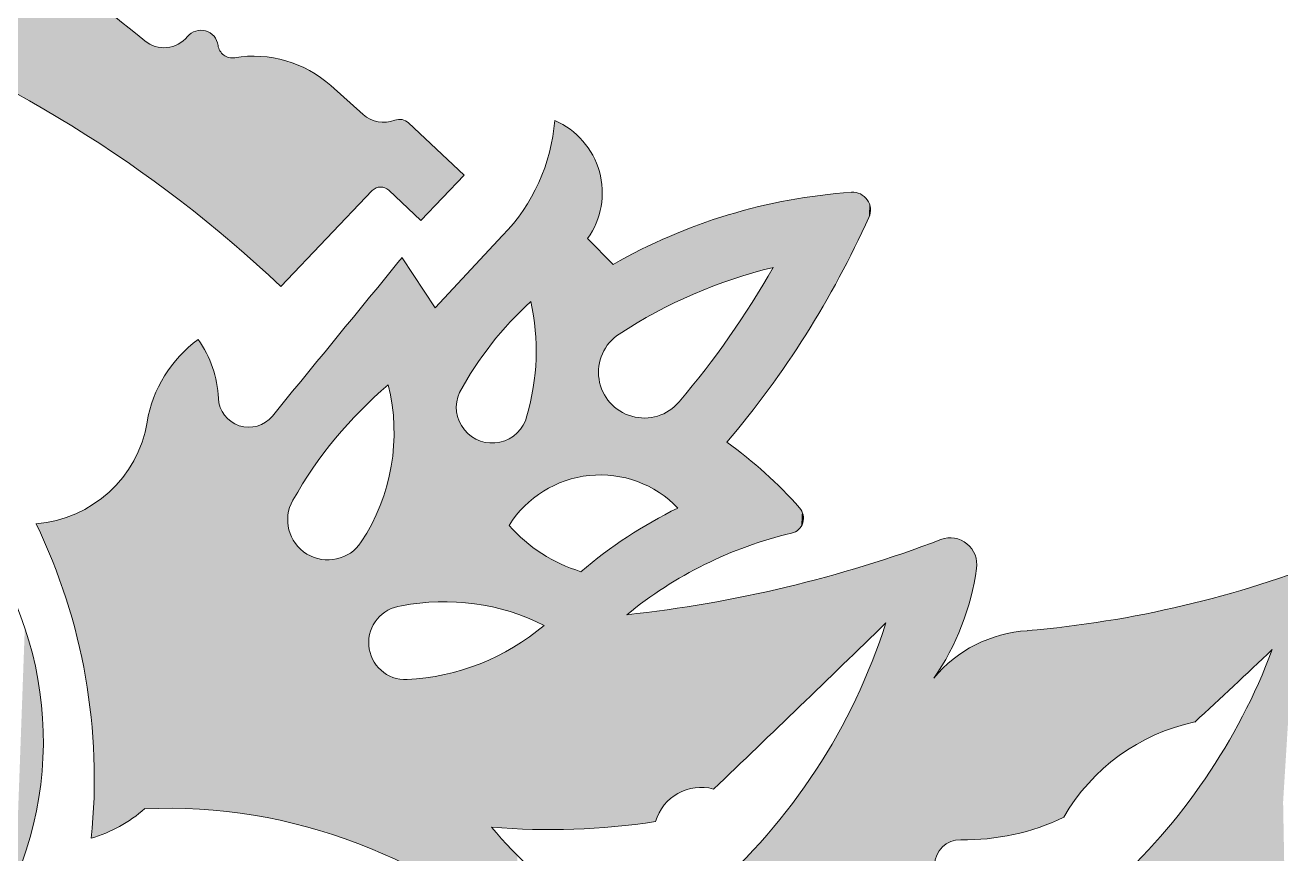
# Model space of a CAD drawing. Extents: x -99 to 297, y 0 to 529.
# Drawn here: x 231.91 to 243.96, y 351.11 to 359.07 of the extents above; entities that cross this region are included whole.
import ezdxf

# ---------------------------------------------------------------- set-up
doc = ezdxf.new("R2010")
doc.units = 0

msp = doc.modelspace()

# ---------------------------------------------------------------- linework, layer by layer
at = {"color": 7, "lineweight": 13, "ltscale": 0.010402}
msp.add_line((235.157, 358.209), (234.846, 358.486), dxfattribs=at)
at = {"color": 7, "lineweight": 13, "ltscale": 0.018341}
msp.add_line((236.125, 357.625), (235.591, 358.128), dxfattribs=at)
at = {"color": 7, "lineweight": 13, "ltscale": 0.015}
msp.add_line((235.711, 357.191), (236.125, 357.625), dxfattribs=at)
at = {"color": 7, "lineweight": 13, "ltscale": 0.031761}
msp.add_line((234.367, 356.558), (235.243, 357.478), dxfattribs=at)
at = {"color": 7, "lineweight": 13, "ltscale": 0.010615}
msp.add_line((235.711, 357.191), (235.402, 357.482), dxfattribs=at)
at = {"color": 7, "lineweight": 13, "ltscale": 0.023773}
msp.add_line((235.846, 356.352), (236.494, 357.048), dxfattribs=at)
at = {"color": 7, "lineweight": 13, "ltscale": 0.008753}
msp.add_line((237.555, 356.769), (237.31, 357.02), dxfattribs=at)
at = {"color": 7, "lineweight": 13, "ltscale": 0.014429}
msp.add_line((235.846, 356.352), (235.529, 356.834), dxfattribs=at)
at = {"color": 7, "lineweight": 13}
for centre, radius, start, end in [((221.866, 345.29), 17.635, 50.5927, 55.5709), ((225.864, 347.577), 12.367, 46.5648, 70.0365), ((233.245, 359.14), 0.29, 230.5927, 320.8625), ((233.599, 358.852), 0.166, 7.1315, 140.8625), ((233.901, 358.89), 0.138, 187.1315, 279.3468), ((234.104, 357.654), 1.115, 48.2757, 99.3468), ((235.352, 358.428), 0.294, 228.2757, 291.2776), ((235.505, 358.036), 0.126, 46.6837, 111.2777), ((235.227, 358.289), 1.773, 315.5762, 355.5623), ((236.694, 357.458), 0.756, 324.5076, 66.5384), ((235.325, 357.4), 0.113, 46.6837, 136.3787), ((240.203, 352.148), 5.326, 93.8938, 119.8147), ((239.852, 357.292), 0.171, 335.7442, 93.8938), ((231.64, 360.992), 9.178, 319.753, 335.7442), ((-901.785, 1286.205), 1468.745, 320.668967, 320.745602), ((240.203, 352.148), 4.726, 103.6016, 123.2325), ((231.64, 360.992), 8.578, 319.7595, 330.2975), ((239.007, 353.949), 3.331, 132.2809, 151.4459), ((234.587, 355.94), 2.229, 343.7392, 12.2676), ((234.31, 355.048), 1.244, 126.4077, 170.3956), ((232.699, 355.43), 1.071, 2.9048, 35.3063), ((237.853, 355.734), 0.439, 123.2325, 319.7595), ((238.051, 352.492), 4.098, 130.3559, 150.5517), ((233.549, 355.156), 1.904, 326.5429, 13.9584), ((236.394, 355.399), 0.344, 155.5817, 345.9368), ((234.059, 355.499), 0.292, 182.9048, 320.669), ((231.926, 355.452), 1.175, 274.4477, 350.3956), ((236.195, 351.64), 4.209, 41.5709, 54.3978), ((228.665, 352.192), 3.423, 340.0263, 48.4955), ((237.431, 353.717), 1.032, 43.7981, 147.9612), ((234.817, 354.318), 0.385, 150.5517, 326.5429), ((240.173, 350.372), 4.524, 116.2104, 130.3477), ((239.233, 354.334), 0.148, 283.349, 41.5709), ((226.961, 351.837), 5.616, 354.122, 25.7889), ((237.69, 355.265), 1.512, 221.4444, 252.8662), ((240.173, 350.372), 3.924, 103.349, 129.3359), ((236.371, 365.56), 12.224, 276.1745, 290.734), ((240.789, 353.891), 0.254, 351.0959, 110.734), ((238.658, 354.17), 2.403, 325.1578, 352.39), ((240.662, 363.475), 10.257, 274.8412, 291.8197), ((235.564, 353.139), 0.355, 96.351, 272.245), ((235.937, 351.405), 2.127, 63.2679, 101.1805), ((235.467, 354.989), 2.207, 272.8737, 310.2698), ((234.675, 355.072), 5.766, 311.2169, 342.4042), ((82.725, 514.763), 225.5, 313.69985, 314.28329), ((241.606, 351.989), 1.267, 93.5605, 140.3791), ((238.376, 355.143), 5.879, 312.0651, 339.3749), ((210.608, 387.861), 48.136, 312.5093, 313.7212), ((243.53, 350.513), 1.906, 101.9715, 150.1048), ((238.398, 351.296), 0.454, 74.6178, 163.9563), ((232.196, 352.507), 1.293, 285.7396, 311.9397), ((233.28, 346.441), 5.108, 45.6448, 92.4623), ((240.926, 353.446), 2.2, 269.0334, 295.6174), ((236.949, 358.021), 6.677, 265.1819, 278.7242), ((239.449, 353.914), 3.982, 219.7571, 236.5304), ((240.885, 351), 0.247, 89.0334, 268.9489)]:
    msp.add_arc(centre, radius, start, end, dxfattribs=at)
at = {"color": 7, "lineweight": 5}
for points in [[(232.091, 358.263), (231.815, 358.419), (231.916, 359.782), (231.837, 359.836)], [(232.091, 358.263), (231.916, 359.782), (232.072, 359.672), (231.994, 359.727)], [(232.091, 358.263), (232.072, 359.672), (232.15, 359.616)], [(232.362, 358.1), (232.091, 358.263), (232.228, 359.56), (232.15, 359.616)], [(232.362, 358.1), (232.228, 359.56), (232.382, 359.447), (232.305, 359.503)], [(232.63, 357.93), (232.362, 358.1), (232.459, 359.389), (232.382, 359.447)], [(232.63, 357.93), (232.459, 359.389), (232.612, 359.273), (232.536, 359.332)], [(232.63, 357.93), (232.612, 359.273), (232.687, 359.215)], [(232.893, 357.753), (232.63, 357.93), (232.763, 359.156), (232.687, 359.215)], [(232.893, 357.753), (232.763, 359.156), (232.913, 359.037), (232.838, 359.096)], [(233.151, 357.57), (232.893, 357.753), (232.987, 358.977), (232.913, 359.037)], [(233.151, 357.57), (232.987, 358.977), (233.084, 358.899), (233.061, 358.916)], [(233.653, 357.184), (233.404, 357.38), (233.43, 358.916), (233.407, 358.899)], [(233.653, 357.184), (233.43, 358.916), (233.47, 358.957), (233.451, 358.936)], [(233.653, 357.184), (233.47, 358.957), (233.505, 358.99), (233.486, 358.975)], [(233.653, 357.184), (233.505, 358.99), (233.549, 359.011), (233.526, 359.002)], [(233.653, 357.184), (233.549, 359.011), (233.597, 359.018), (233.573, 359.016)], [(233.653, 357.184), (233.597, 359.018), (233.645, 359.012), (233.621, 359.017)], [(233.653, 357.184), (233.645, 359.012), (233.667, 359.003)], [(233.896, 356.981), (233.653, 357.184), (233.689, 358.992), (233.667, 359.003)], [(233.896, 356.981), (233.689, 358.992), (233.725, 358.96), (233.708, 358.977)], [(233.896, 356.981), (233.725, 358.96), (233.751, 358.919), (233.739, 358.941)], [(233.896, 356.981), (233.751, 358.919), (233.764, 358.873), (233.759, 358.896)], [(233.151, 357.57), (233.084, 358.899), (233.135, 358.872), (233.109, 358.884)], [(233.151, 357.57), (233.135, 358.872), (233.161, 358.862)], [(233.404, 357.38), (233.151, 357.57), (233.189, 358.856), (233.161, 358.862)], [(233.404, 357.38), (233.189, 358.856), (233.246, 358.85), (233.217, 358.851)], [(233.404, 357.38), (233.246, 358.85), (233.302, 358.856), (233.274, 358.852)], [(233.404, 357.38), (233.302, 358.856), (233.357, 358.872), (233.33, 358.863)], [(233.404, 357.38), (233.357, 358.872), (233.407, 358.899), (233.383, 358.885)], [(233.896, 356.981), (233.764, 358.873), (233.77, 358.846), (233.766, 358.859)], [(233.896, 356.981), (233.77, 358.846), (233.781, 358.82), (233.775, 358.833)], [(233.896, 356.981), (233.781, 358.82), (233.798, 358.798), (233.789, 358.809)], [(233.896, 356.981), (233.798, 358.798), (233.818, 358.779), (233.807, 358.788)], [(233.896, 356.981), (233.818, 358.779), (233.842, 358.765), (233.83, 358.771)], [(233.896, 356.981), (233.842, 358.765), (233.868, 358.756), (233.855, 358.759)], [(233.896, 356.981), (233.868, 358.756), (233.896, 358.752), (233.882, 358.753)], [(234.134, 356.773), (233.896, 356.981), (233.923, 358.753), (233.909, 358.752)], [(233.896, 356.981), (233.896, 358.752), (233.909, 358.752)], [(234.134, 356.773), (233.923, 358.753), (234.047, 358.767), (233.985, 358.762)], [(234.134, 356.773), (234.047, 358.767), (234.171, 358.766), (234.109, 358.768)], [(234.367, 356.558), (234.134, 356.773), (234.233, 358.761), (234.171, 358.766)], [(234.367, 356.558), (234.233, 358.761), (234.355, 358.74), (234.294, 358.752)], [(234.367, 356.558), (234.355, 358.74), (234.415, 358.724)], [(235.243, 357.478), (234.367, 356.558), (234.474, 358.705), (234.415, 358.724)], [(235.243, 357.478), (234.474, 358.705), (234.589, 358.657), (234.532, 358.683)], [(235.243, 357.478), (234.589, 358.657), (234.697, 358.597), (234.644, 358.629)], [(235.243, 357.478), (234.697, 358.597), (234.799, 358.526), (234.749, 358.563)], [(235.243, 357.478), (234.799, 358.526), (235.157, 358.209), (234.846, 358.486)], [(235.243, 357.478), (235.157, 358.209), (235.188, 358.184), (235.172, 358.196)], [(235.243, 357.478), (235.188, 358.184), (235.223, 358.164), (235.206, 358.173)], [(235.243, 357.478), (235.223, 358.164), (235.242, 358.156)], [(235.261, 358.149), (235.243, 357.478), (235.242, 358.156)], [(235.261, 358.149), (235.26, 357.492), (235.243, 357.478), (235.251, 357.485)], [(235.261, 358.149), (235.28, 358.143), (235.26, 357.492), (235.269, 357.498)], [(235.28, 358.143), (235.279, 357.503), (235.269, 357.498)], [(235.3, 358.139), (235.289, 357.507), (235.28, 358.143), (235.279, 357.503)], [(235.32, 358.136), (235.3, 357.51), (235.3, 358.139), (235.289, 357.507)], [(235.322, 357.513), (235.311, 357.512), (235.32, 358.136), (235.3, 357.51)], [(235.34, 358.134), (235.333, 357.512), (235.32, 358.136), (235.322, 357.513)], [(235.34, 358.134), (235.36, 358.134), (235.333, 357.512), (235.344, 357.511)], [(235.36, 358.134), (235.355, 357.509), (235.344, 357.511)], [(235.381, 358.135), (235.365, 357.505), (235.36, 358.134), (235.355, 357.509)], [(235.385, 357.495), (235.375, 357.501), (235.381, 358.135), (235.365, 357.505)], [(235.401, 358.138), (235.394, 357.489), (235.381, 358.135), (235.385, 357.495)], [(235.401, 358.138), (235.42, 358.142), (235.394, 357.489), (235.402, 357.482)], [(235.711, 357.191), (235.402, 357.482), (235.44, 358.147), (235.42, 358.142)], [(235.711, 357.191), (235.44, 358.147), (235.467, 358.157), (235.459, 358.154)], [(235.711, 357.191), (235.467, 358.157), (235.485, 358.161), (235.476, 358.159)], [(235.711, 357.191), (235.485, 358.161), (235.502, 358.163), (235.493, 358.162)], [(235.711, 357.191), (235.502, 358.163), (235.52, 358.162), (235.511, 358.163)], [(235.711, 357.191), (235.52, 358.162), (235.538, 358.158), (235.529, 358.16)], [(235.711, 357.191), (235.538, 358.158), (235.554, 358.153), (235.546, 358.156)], [(235.711, 357.191), (235.554, 358.153), (235.57, 358.144), (235.562, 358.149)], [(235.711, 357.191), (235.57, 358.144), (235.585, 358.134), (235.578, 358.14)], [(235.711, 357.191), (235.585, 358.134), (236.125, 357.625), (235.591, 358.128)], [(236.988, 354.649), (236.962, 357.922), (236.988, 358.075), (236.977, 357.998)], [(236.988, 354.649), (236.988, 358.075), (237.097, 354.693), (236.995, 358.152)], [(236.995, 358.152), (237.07, 358.114), (237.097, 354.693), (237.141, 358.068)], [(237.097, 354.693), (237.141, 358.068), (237.209, 354.724), (237.206, 358.015)], [(237.209, 354.724), (237.206, 358.015), (237.265, 357.955)], [(237.325, 354.743), (237.209, 354.724), (237.31, 357.02), (237.265, 357.955)], [(237.316, 357.888), (237.31, 357.02), (237.265, 357.955)], [(236.988, 354.649), (236.924, 357.773), (236.962, 357.922), (236.945, 357.847)], [(237.36, 357.817), (237.355, 357.091), (237.316, 357.888), (237.31, 357.02)], [(236.885, 354.592), (236.842, 357.556), (236.9, 357.699), (236.872, 357.627)], [(236.988, 354.649), (236.885, 354.592), (236.924, 357.773), (236.9, 357.699)], [(237.396, 357.74), (237.392, 357.166), (237.36, 357.817), (237.355, 357.091)], [(237.423, 357.661), (237.42, 357.246), (237.396, 357.74), (237.392, 357.166)], [(237.441, 357.579), (237.439, 357.327), (237.423, 357.661), (237.42, 357.246)], [(237.449, 357.495), (237.449, 357.411), (237.441, 357.579), (237.439, 357.327)], [(236.808, 357.486), (236.779, 356.346), (236.772, 357.418), (236.766, 356.414)], [(236.8, 356.209), (236.791, 356.277), (236.808, 357.486), (236.779, 356.346)], [(236.808, 357.486), (236.808, 356.14), (236.8, 356.209)], [(236.842, 357.556), (236.813, 356.07), (236.808, 357.486), (236.808, 356.14)], [(236.817, 355.932), (236.816, 356.001), (236.842, 357.556), (236.813, 356.07)], [(236.885, 354.592), (236.815, 355.862), (236.842, 357.556), (236.817, 355.932)], [(239.725, 356.647), (239.648, 356.507), (239.841, 357.462), (239.691, 357.45)], [(239.725, 356.647), (239.841, 357.462), (239.799, 356.789)], [(239.871, 356.932), (239.799, 356.789), (239.863, 357.462), (239.841, 357.462)], [(239.871, 356.932), (239.863, 357.462), (239.885, 357.459)], [(239.941, 357.076), (239.871, 356.932), (239.906, 357.454), (239.885, 357.459)], [(236.732, 357.351), (236.715, 356.366), (236.69, 357.286), (236.665, 356.318)], [(236.772, 357.418), (236.766, 356.414), (236.732, 357.351), (236.715, 356.366)], [(238.896, 356.69), (238.949, 357.325), (238.993, 356.717), (239.096, 357.358)], [(238.993, 356.717), (239.096, 357.358), (239.091, 356.742)], [(239.135, 355.695), (239.042, 355.565), (239.096, 357.358), (239.091, 356.742)], [(239.135, 355.695), (239.096, 357.358), (239.227, 355.827), (239.243, 357.387)], [(239.227, 355.827), (239.243, 357.387), (239.316, 355.96), (239.392, 357.412)], [(239.316, 355.96), (239.392, 357.412), (239.402, 356.094), (239.541, 357.433)], [(239.402, 356.094), (239.541, 357.433), (239.486, 356.23)], [(239.568, 356.368), (239.486, 356.23), (239.691, 357.45), (239.541, 357.433)], [(239.568, 356.368), (239.691, 357.45), (239.648, 356.507)], [(239.941, 357.076), (239.906, 357.454), (239.945, 357.435), (239.926, 357.445)], [(240.008, 357.222), (239.941, 357.076), (239.963, 357.422), (239.945, 357.435)], [(240.008, 357.222), (239.963, 357.422), (239.993, 357.389), (239.979, 357.406)], [(239.993, 357.389), (240.004, 357.37), (240.008, 357.222), (240.013, 357.35)], [(240.008, 357.222), (240.013, 357.35), (240.016, 357.242), (240.019, 357.329)], [(236.645, 357.224), (236.616, 356.268), (236.597, 357.163), (236.568, 356.218)], [(236.69, 357.286), (236.665, 356.318), (236.645, 357.224), (236.616, 356.268)], [(238.512, 356.561), (238.515, 357.2), (238.607, 356.597), (238.658, 357.245)], [(238.607, 356.597), (238.658, 357.245), (238.702, 356.63), (238.803, 357.287)], [(238.702, 356.63), (238.803, 357.287), (238.799, 356.661)], [(238.799, 356.661), (238.803, 357.287), (238.896, 356.69), (238.949, 357.325)], [(240.016, 357.242), (240.019, 357.329), (240.021, 357.264), (240.022, 357.307)], [(240.021, 357.264), (240.022, 357.307), (240.023, 357.285)], [(236.547, 357.104), (236.521, 356.166), (236.494, 357.048), (236.475, 356.114)], [(236.597, 357.163), (236.568, 356.218), (236.547, 357.104), (236.521, 356.166)], [(238.14, 356.401), (238.05, 356.355), (238.232, 357.096), (238.093, 357.039)], [(238.14, 356.401), (238.232, 357.096), (238.232, 356.444)], [(238.232, 356.444), (238.232, 357.096), (238.324, 356.485), (238.373, 357.15)], [(238.324, 356.485), (238.373, 357.15), (238.418, 356.524), (238.515, 357.2)], [(238.418, 356.524), (238.515, 357.2), (238.512, 356.561)], [(236.494, 357.048), (236.058, 355.474), (235.846, 356.352)], [(236.494, 357.048), (236.115, 355.602), (236.058, 355.474), (236.081, 355.541)], [(236.494, 357.048), (236.187, 355.722), (236.115, 355.602), (236.15, 355.662)], [(236.494, 357.048), (236.263, 355.838), (236.187, 355.722), (236.224, 355.78)], [(236.494, 357.048), (236.344, 355.951), (236.263, 355.838), (236.303, 355.895)], [(236.494, 357.048), (236.43, 356.061), (236.344, 355.951), (236.387, 356.006)], [(236.494, 357.048), (236.475, 356.114), (236.43, 356.061)], [(237.555, 356.769), (237.44, 355.884), (237.31, 357.02), (237.418, 355.792)], [(237.325, 354.743), (237.31, 357.02), (237.416, 355.699), (237.418, 355.792)], [(237.784, 356.209), (237.82, 356.911), (237.872, 356.259), (237.956, 356.977)], [(237.872, 356.259), (237.956, 356.977), (237.96, 356.308), (238.093, 357.039)], [(237.96, 356.308), (238.093, 357.039), (238.05, 356.355)], [(237.613, 356.101), (237.686, 356.842), (237.698, 356.156), (237.82, 356.911)], [(237.698, 356.156), (237.82, 356.911), (237.784, 356.209)], [(235.451, 356.739), (235.418, 355.519), (235.374, 356.644), (235.397, 355.615)], [(235.451, 356.739), (235.446, 355.324), (235.418, 355.519), (235.435, 355.422)], [(235.452, 355.226), (235.446, 355.324), (235.529, 356.834), (235.451, 356.739)], [(235.458, 353.478), (235.449, 355.029), (235.529, 356.834), (235.453, 355.127)], [(235.452, 355.226), (235.529, 356.834), (235.453, 355.127)], [(235.458, 353.478), (235.529, 356.834), (235.525, 353.492)], [(235.611, 353.507), (235.525, 353.492), (235.846, 356.352), (235.529, 356.834)], [(237.555, 356.769), (237.54, 356.042), (237.44, 355.884), (237.482, 355.968)], [(237.54, 356.042), (237.555, 356.769), (237.613, 356.101), (237.686, 356.842)], [(239.042, 355.565), (239.042, 356.656), (239.091, 356.742)], [(235.262, 355.495), (235.296, 356.549), (235.329, 355.556), (235.374, 356.644)], [(235.329, 355.556), (235.374, 356.644), (235.397, 355.615)], [(238.946, 355.437), (238.991, 356.571), (239.042, 355.565), (239.042, 356.656)], [(235.197, 355.433), (235.218, 356.454), (235.262, 355.495), (235.296, 356.549)], [(238.888, 356.404), (238.94, 356.487), (238.946, 355.437), (238.991, 356.571)], [(235.132, 355.369), (235.141, 356.359), (235.197, 355.433), (235.218, 356.454)], [(238.848, 355.31), (238.835, 356.321), (238.946, 355.437), (238.888, 356.404)], [(234.949, 355.17), (234.985, 356.169), (235.009, 355.238), (235.063, 356.264)], [(235.009, 355.238), (235.063, 356.264), (235.07, 355.304), (235.141, 356.359)], [(235.07, 355.304), (235.141, 356.359), (235.132, 355.369)], [(235.611, 353.507), (235.846, 356.352), (235.699, 353.519)], [(235.846, 356.352), (235.786, 353.527), (235.699, 353.519)], [(236.05, 355.403), (235.874, 353.531), (235.846, 356.352), (235.786, 353.527)], [(236.05, 355.403), (235.846, 356.352), (236.058, 355.474)], [(238.848, 355.31), (238.748, 355.185), (238.835, 356.321), (238.781, 356.238)], [(234.891, 355.101), (234.907, 356.074), (234.949, 355.17), (234.985, 356.169)], [(238.748, 355.185), (238.645, 355.062), (238.725, 356.156), (238.669, 356.075)], [(238.748, 355.185), (238.725, 356.156), (238.781, 356.238)], [(233.582, 351.541), (233.48, 355.974), (233.572, 356.049), (233.525, 356.012)], [(233.582, 351.541), (233.572, 356.049), (233.594, 356.018)], [(233.842, 351.519), (233.582, 351.541), (233.614, 355.986), (233.594, 356.018)], [(234.779, 354.96), (234.83, 355.979), (234.834, 355.031), (234.907, 356.074)], [(234.834, 355.031), (234.907, 356.074), (234.891, 355.101)], [(238.645, 355.062), (238.612, 355.995), (238.669, 356.075)], [(233.582, 351.541), (233.395, 355.89), (233.48, 355.974), (233.436, 355.933)], [(233.842, 351.519), (233.614, 355.986), (233.651, 355.92), (233.633, 355.953)], [(233.842, 351.519), (233.651, 355.92), (233.683, 355.851), (233.668, 355.886)], [(234.725, 354.887), (234.752, 355.884), (234.779, 354.96), (234.83, 355.979)], [(238.533, 353.936), (238.496, 355.836), (238.634, 353.982), (238.554, 355.915)], [(238.554, 355.915), (238.612, 355.995), (238.634, 353.982), (238.645, 355.062)], [(233.321, 351.549), (233.251, 355.7), (233.319, 355.798), (233.284, 355.75)], [(233.321, 351.549), (233.319, 355.798), (233.356, 355.845)], [(233.582, 351.541), (233.321, 351.549), (233.395, 355.89), (233.356, 355.845)], [(233.842, 351.519), (233.683, 355.851), (233.71, 355.781), (233.697, 355.816)], [(233.842, 351.519), (233.71, 355.781), (233.733, 355.708), (233.722, 355.745)], [(234.623, 354.738), (234.574, 354.662), (234.674, 355.789), (234.596, 355.694)], [(234.623, 354.738), (234.674, 355.789), (234.673, 354.813)], [(234.673, 354.813), (234.674, 355.789), (234.725, 354.887), (234.752, 355.884)], [(236.885, 354.592), (236.806, 355.724), (236.815, 355.862), (236.812, 355.793)], [(238.533, 353.936), (238.432, 353.889), (238.496, 355.836), (238.436, 355.757)], [(233.321, 351.549), (233.194, 355.595), (233.251, 355.7), (233.221, 355.648)], [(233.842, 351.519), (233.733, 355.708), (233.75, 355.635), (233.742, 355.672)], [(234.527, 354.585), (234.482, 354.507), (234.596, 355.694), (234.519, 355.599)], [(234.527, 354.585), (234.596, 355.694), (234.574, 354.662)], [(236.79, 354.525), (236.788, 355.586), (236.798, 355.655)], [(236.885, 354.592), (236.79, 354.525), (236.806, 355.724), (236.798, 355.655)], [(237.325, 354.743), (237.416, 355.699), (237.442, 354.748)], [(237.442, 354.748), (237.416, 355.699), (237.47, 355.52), (237.433, 355.606)], [(238.251, 355.526), (238.314, 355.603), (238.333, 353.838), (238.375, 355.68)], [(238.333, 353.838), (238.375, 355.68), (238.432, 353.889), (238.436, 355.757)], [(233.321, 351.549), (233.146, 355.486), (233.194, 355.595), (233.169, 355.541)], [(233.842, 351.519), (233.75, 355.635), (233.761, 355.56), (233.756, 355.597)], [(233.842, 351.519), (233.761, 355.56), (233.768, 355.484), (233.765, 355.522)], [(234.452, 354.44), (234.436, 354.368), (234.519, 355.599), (234.441, 355.504)], [(234.452, 354.44), (234.519, 355.599), (234.482, 354.507)], [(236.79, 354.525), (236.762, 355.45), (236.788, 355.586), (236.776, 355.518)], [(233.321, 351.549), (233.11, 355.372), (233.146, 355.486), (233.127, 355.429)], [(233.842, 351.519), (233.768, 355.484), (233.785, 355.399), (233.773, 355.441)], [(234.357, 351.435), (234.255, 355.282), (234.363, 355.409), (234.285, 355.314)], [(234.61, 351.373), (234.357, 351.435), (234.433, 354.294), (234.363, 355.409)], [(234.433, 354.294), (234.363, 355.409), (234.436, 354.368), (234.441, 355.504)], [(236.79, 354.525), (236.728, 355.316), (236.762, 355.45), (236.746, 355.383)], [(237.442, 354.748), (237.47, 355.52), (237.559, 354.74)], [(237.47, 355.52), (237.524, 355.443), (237.559, 354.74), (237.594, 355.38)], [(238.09, 354.511), (238.12, 355.386), (238.175, 354.431), (238.188, 355.451)], [(238.175, 354.431), (238.188, 355.451), (238.236, 353.784), (238.251, 355.526)], [(238.236, 353.784), (238.251, 355.526), (238.333, 353.838)], [(233.321, 351.549), (233.084, 355.256), (233.11, 355.372), (233.096, 355.314)], [(233.842, 351.519), (233.785, 355.399), (233.827, 355.322), (233.803, 355.359)], [(233.842, 351.519), (233.827, 355.322), (233.857, 355.289)], [(234.1, 351.483), (233.842, 351.519), (233.89, 355.261), (233.857, 355.289)], [(236.05, 353.529), (235.962, 353.532), (236.05, 355.403), (235.874, 353.531)], [(236.138, 353.523), (236.05, 353.529), (236.057, 355.332), (236.05, 355.403)], [(236.138, 353.523), (236.057, 355.332), (236.113, 355.202), (236.078, 355.264)], [(236.79, 354.525), (236.702, 354.447), (236.728, 355.316), (236.703, 355.249)], [(237.559, 354.74), (237.594, 355.38), (237.674, 354.719), (237.675, 355.333)], [(237.674, 354.719), (237.675, 355.333), (237.786, 354.685)], [(237.675, 355.333), (237.764, 355.304), (237.786, 354.685), (237.858, 355.295)], [(237.786, 354.685), (237.858, 355.295), (237.894, 354.639), (237.951, 355.306)], [(237.894, 354.639), (237.951, 355.306), (237.995, 354.58), (238.04, 355.337)], [(237.995, 354.58), (238.04, 355.337), (238.09, 354.511), (238.12, 355.386)], [(233.321, 351.549), (233.061, 351.545), (233.084, 355.256), (233.064, 355.16)], [(234.1, 351.483), (233.89, 355.261), (233.968, 355.222), (233.928, 355.239)], [(234.1, 351.483), (233.968, 355.222), (234.054, 355.207), (234.011, 355.211)], [(234.1, 351.483), (234.054, 355.207), (234.141, 355.219), (234.098, 355.21)], [(234.357, 351.435), (234.1, 351.483), (234.182, 355.234), (234.141, 355.219)], [(234.357, 351.435), (234.182, 355.234), (234.255, 355.282), (234.22, 355.256)], [(236.138, 353.523), (236.113, 355.202), (236.225, 353.513), (236.159, 355.148)], [(236.557, 355.097), (236.616, 355.137), (236.624, 354.36), (236.665, 355.188)], [(236.624, 354.36), (236.665, 355.188), (236.702, 354.447), (236.703, 355.249)], [(233.036, 355.067), (233.033, 351.521), (233.001, 354.977), (233.004, 351.497)], [(233.036, 355.067), (233.064, 355.16), (233.033, 351.521), (233.061, 351.545)], [(236.159, 355.148), (236.216, 355.105), (236.225, 353.513), (236.281, 355.075)], [(236.225, 353.513), (236.281, 355.075), (236.312, 353.499), (236.35, 355.058)], [(236.312, 353.499), (236.35, 355.058), (236.398, 353.482), (236.421, 355.057)], [(236.398, 353.482), (236.421, 355.057), (236.484, 353.461), (236.491, 355.07)], [(236.484, 353.461), (236.491, 355.07), (236.568, 353.437)], [(236.556, 354.264), (236.491, 355.07), (236.624, 354.36), (236.557, 355.097)], [(236.556, 354.264), (236.591, 354.226), (236.491, 355.07), (236.568, 353.437)], [(238.634, 353.982), (238.645, 355.062), (238.737, 354.024), (238.693, 355.028)], [(232.975, 351.474), (232.945, 351.453), (233.001, 354.977), (232.958, 354.889)], [(232.975, 351.474), (233.001, 354.977), (233.004, 351.497)], [(235.458, 353.478), (235.426, 354.833), (235.449, 355.029), (235.44, 354.931)], [(238.737, 354.024), (238.693, 355.028), (238.74, 354.992)], [(238.841, 354.063), (238.737, 354.024), (238.787, 354.956), (238.74, 354.992)], [(238.841, 354.063), (238.787, 354.956), (238.879, 354.883), (238.833, 354.92)], [(232.915, 351.432), (232.884, 351.412), (232.958, 354.889), (232.908, 354.806)], [(232.915, 351.432), (232.958, 354.889), (232.945, 351.453)], [(235.458, 353.478), (235.396, 353.452), (235.426, 354.833), (235.407, 354.737)], [(238.946, 354.099), (238.841, 354.063), (238.924, 354.845), (238.879, 354.883)], [(238.946, 354.099), (238.924, 354.845), (239.053, 354.133), (238.968, 354.806)], [(232.787, 351.357), (232.788, 354.653), (232.82, 351.374), (232.851, 354.727)], [(232.82, 351.374), (232.851, 354.727), (232.852, 351.392), (232.908, 354.806)], [(232.852, 351.392), (232.908, 354.806), (232.884, 351.412)], [(235.396, 353.452), (235.382, 354.641), (235.407, 354.737)], [(238.968, 354.806), (239.012, 354.767), (239.053, 354.133), (239.056, 354.727)], [(239.053, 354.133), (239.056, 354.727), (239.16, 354.163), (239.099, 354.687)], [(239.099, 354.687), (239.141, 354.646), (239.16, 354.163), (239.183, 354.605)], [(232.644, 354.522), (232.719, 354.584), (232.618, 351.284), (232.652, 351.297)], [(232.719, 354.584), (232.687, 351.31), (232.652, 351.297)], [(232.788, 354.653), (232.721, 351.325), (232.719, 354.584), (232.687, 351.31)], [(232.787, 351.357), (232.754, 351.34), (232.788, 354.653), (232.721, 351.325)], [(235.339, 353.414), (235.353, 354.547), (235.396, 353.452), (235.382, 354.641)], [(239.16, 354.163), (239.183, 354.605), (239.267, 354.19), (239.224, 354.562)], [(232.565, 354.466), (232.492, 352.808), (232.481, 354.416)], [(232.565, 354.466), (232.546, 352.424), (232.492, 352.808), (232.522, 352.617)], [(232.565, 354.466), (232.573, 352.037), (232.546, 352.424), (232.563, 352.231)], [(232.644, 354.522), (232.577, 351.843), (232.565, 354.466), (232.573, 352.037)], [(232.644, 354.522), (232.618, 351.284), (232.577, 351.843), (232.582, 351.273)], [(235.253, 353.31), (235.281, 354.364), (235.291, 353.366), (235.319, 354.455)], [(235.291, 353.366), (235.319, 354.455), (235.339, 353.414), (235.353, 354.547)], [(239.224, 354.562), (239.265, 354.52), (239.267, 354.19), (239.305, 354.477)], [(239.267, 354.19), (239.305, 354.477), (239.286, 354.196), (239.303, 354.203)], [(239.319, 354.214), (239.303, 354.203), (239.344, 354.433), (239.305, 354.477)], [(232.303, 354.339), (232.243, 353.744), (232.209, 354.312), (232.174, 353.926)], [(232.393, 354.374), (232.306, 353.561), (232.303, 354.339), (232.243, 353.744)], [(232.393, 354.374), (232.362, 353.375), (232.306, 353.561)], [(232.481, 354.416), (232.412, 353.188), (232.393, 354.374), (232.362, 353.375)], [(232.492, 352.808), (232.455, 352.999), (232.481, 354.416), (232.412, 353.188)], [(235.253, 353.31), (235.238, 354.276), (235.281, 354.364)], [(237.869, 354.265), (237.929, 354.3), (237.953, 353.607), (237.99, 354.334)], [(237.953, 353.607), (237.99, 354.334), (238.046, 353.669), (238.051, 354.367)], [(238.14, 353.728), (238.046, 353.669), (238.113, 354.4), (238.051, 354.367)], [(238.14, 353.728), (238.113, 354.4), (238.236, 353.784), (238.175, 354.431)], [(239.319, 354.214), (239.344, 354.433), (239.334, 354.226)], [(239.334, 354.226), (239.344, 354.433), (239.347, 354.24), (239.356, 354.418)], [(239.347, 354.24), (239.356, 354.418), (239.359, 354.255), (239.366, 354.401)], [(239.359, 354.255), (239.366, 354.401), (239.368, 354.272), (239.373, 354.384)], [(239.368, 354.272), (239.373, 354.384), (239.375, 354.29), (239.378, 354.365)], [(239.375, 354.29), (239.378, 354.365), (239.379, 354.308), (239.381, 354.346)], [(239.379, 354.308), (239.381, 354.346), (239.381, 354.327)], [(232.114, 354.292), (232.099, 354.104), (232.017, 354.28)], [(232.209, 354.312), (232.174, 353.926), (232.114, 354.292), (232.099, 354.104)], [(234.61, 351.373), (234.433, 354.294), (234.47, 354.152), (234.445, 354.221)], [(235.238, 354.276), (235.212, 353.181), (235.19, 354.189), (235.21, 353.113)], [(235.253, 353.31), (235.226, 353.247), (235.238, 354.276), (235.212, 353.181)], [(236.568, 353.437), (236.591, 354.226), (236.652, 353.409)], [(236.591, 354.226), (236.628, 354.189), (236.652, 353.409), (236.665, 354.153)], [(237.691, 354.154), (237.75, 354.192), (237.773, 353.476), (237.809, 354.229)], [(237.773, 353.476), (237.809, 354.229), (237.862, 353.543), (237.869, 354.265)], [(237.862, 353.543), (237.869, 354.265), (237.953, 353.607)], [(234.61, 351.373), (234.47, 354.152), (234.557, 354.034), (234.508, 354.089)], [(235.106, 351.212), (235.091, 354.049), (235.138, 354.106)], [(235.347, 351.113), (235.106, 351.212), (235.21, 353.113), (235.138, 354.106)], [(235.19, 354.189), (235.21, 353.113), (235.138, 354.106)], [(236.652, 353.409), (236.665, 354.153), (236.734, 353.378), (236.704, 354.119)], [(236.734, 353.378), (236.704, 354.119), (236.744, 354.085)], [(236.815, 353.343), (236.734, 353.378), (236.785, 354.054), (236.744, 354.085)], [(237.57, 351.373), (237.576, 354.076), (237.668, 351.383), (237.633, 354.115)], [(237.668, 351.383), (237.633, 354.115), (237.691, 354.154)], [(237.686, 353.407), (237.668, 351.383), (237.773, 353.476), (237.691, 354.154)], [(240.63, 352.797), (240.517, 354.061), (240.699, 354.128)], [(240.63, 352.797), (240.699, 354.128), (240.67, 352.856)], [(240.67, 352.856), (240.699, 354.128), (240.708, 352.916), (240.731, 354.137)], [(240.708, 352.916), (240.731, 354.137), (240.744, 352.978), (240.763, 354.143)], [(240.744, 352.978), (240.763, 354.143), (240.779, 353.04), (240.796, 354.144)], [(240.779, 353.04), (240.796, 354.144), (240.811, 353.104), (240.829, 354.141)], [(240.811, 353.104), (240.829, 354.141), (240.842, 353.168), (240.861, 354.134)], [(240.842, 353.168), (240.861, 354.134), (240.871, 353.234), (240.892, 354.122)], [(240.871, 353.234), (240.892, 354.122), (240.897, 353.3), (240.922, 354.107)], [(240.897, 353.3), (240.922, 354.107), (240.922, 353.367), (240.949, 354.087)], [(240.922, 353.367), (240.949, 354.087), (240.945, 353.434)], [(240.945, 353.434), (240.949, 354.087), (240.966, 353.503), (240.973, 354.065)], [(234.61, 351.373), (234.557, 354.034), (234.616, 353.99)], [(234.86, 351.299), (234.61, 351.373), (234.683, 353.958), (234.616, 353.99)], [(235.106, 351.212), (234.86, 351.299), (234.97, 353.965), (234.9, 353.943)], [(235.106, 351.212), (234.97, 353.965), (235.091, 354.049), (235.035, 354.001)], [(236.815, 353.343), (236.785, 354.054), (236.894, 353.305), (236.827, 354.023)], [(236.827, 354.023), (236.87, 353.995), (236.894, 353.305), (236.914, 353.967)], [(236.894, 353.305), (236.914, 353.967), (236.979, 351.344), (236.959, 353.941)], [(237.407, 353.952), (237.463, 353.994), (237.472, 351.365), (237.519, 354.035)], [(237.472, 351.365), (237.519, 354.035), (237.57, 351.373), (237.576, 354.076)], [(240.642, 350.956), (240.171, 353.329), (240.334, 353.996), (240.15, 353.935)], [(240.638, 351.004), (240.642, 350.956), (240.517, 354.061), (240.334, 353.996)], [(240.672, 352.846), (240.638, 351.004), (240.63, 352.797), (240.517, 354.061)], [(240.966, 353.503), (240.973, 354.065), (240.985, 353.571), (240.994, 354.04)], [(240.985, 353.571), (240.994, 354.04), (241.002, 353.641), (241.012, 354.012)], [(241.002, 353.641), (241.012, 354.012), (241.016, 353.711), (241.025, 353.982)], [(241.016, 353.711), (241.025, 353.982), (241.029, 353.781), (241.035, 353.95)], [(234.86, 351.299), (234.683, 353.958), (234.827, 353.933), (234.754, 353.939)], [(234.86, 351.299), (234.827, 353.933), (234.9, 353.943)], [(236.979, 351.344), (236.959, 353.941), (237.005, 353.917)], [(237.078, 351.345), (236.979, 351.344), (237.051, 353.894), (237.005, 353.917)], [(237.078, 351.345), (237.051, 353.894), (237.177, 351.348), (237.099, 353.873)], [(237.099, 353.873), (237.147, 353.854), (237.177, 351.348), (237.195, 353.836)], [(237.275, 351.352), (237.244, 353.82), (237.298, 353.865)], [(237.374, 351.358), (237.275, 351.352), (237.352, 353.909), (237.298, 353.865)], [(237.374, 351.358), (237.352, 353.909), (237.472, 351.365), (237.407, 353.952)], [(239.965, 353.876), (239.862, 353.028), (239.779, 353.821), (239.759, 352.928)], [(240.15, 353.935), (239.965, 353.128), (239.965, 353.876), (239.862, 353.028)], [(240.171, 353.329), (240.068, 353.228), (240.15, 353.935), (239.965, 353.128)], [(241.029, 353.781), (241.035, 353.95), (241.039, 353.851), (241.041, 353.917)], [(241.039, 353.851), (241.041, 353.917), (241.042, 353.884)], [(237.177, 351.348), (237.195, 353.836), (237.275, 351.352), (237.244, 353.82)], [(239.592, 353.768), (239.553, 352.729), (239.404, 353.718), (239.45, 352.629)], [(239.592, 353.768), (239.779, 353.821), (239.553, 352.729), (239.656, 352.828)], [(239.779, 353.821), (239.759, 352.928), (239.656, 352.828)], [(243.94, 353.755), (243.785, 352.985), (243.759, 353.696), (243.739, 352.941)], [(243.877, 353.073), (243.831, 353.029), (243.94, 353.755), (243.785, 352.985)], [(243.892, 348.506), (243.813, 352.91), (243.94, 353.755), (243.877, 353.073)], [(243.892, 348.506), (243.94, 353.755), (244.041, 348.375)], [(244.041, 348.375), (243.94, 353.755), (243.982, 351.61), (244.119, 353.817)], [(239.026, 353.628), (238.933, 352.131), (238.837, 353.587), (238.83, 352.032)], [(239.216, 353.672), (239.037, 352.23), (239.026, 353.628), (238.933, 352.131)], [(239.216, 353.672), (239.14, 352.33), (239.037, 352.23)], [(239.404, 353.718), (239.244, 352.429), (239.216, 353.672), (239.14, 352.33)], [(239.45, 352.629), (239.347, 352.529), (239.404, 353.718), (239.244, 352.429)], [(243.577, 353.64), (243.415, 352.636), (243.395, 353.588), (243.368, 352.593)], [(243.508, 352.723), (243.461, 352.679), (243.577, 353.64), (243.415, 352.636)], [(243.577, 353.64), (243.554, 352.766), (243.508, 352.723)], [(243.759, 353.696), (243.6, 352.81), (243.577, 353.64), (243.554, 352.766)], [(243.693, 352.897), (243.647, 352.854), (243.759, 353.696), (243.6, 352.81)], [(243.759, 353.696), (243.739, 352.941), (243.693, 352.897)], [(238.263, 353.483), (238.139, 351.668), (238.071, 353.455), (238.104, 351.641)], [(238.263, 353.483), (238.216, 351.712), (238.139, 351.668), (238.176, 351.692)], [(238.263, 353.483), (238.3, 351.739), (238.216, 351.712), (238.257, 351.728)], [(238.455, 353.515), (238.3, 351.739), (238.263, 353.483)], [(238.455, 353.515), (238.387, 351.75), (238.3, 351.739), (238.343, 351.747)], [(238.455, 353.515), (238.476, 351.743), (238.387, 351.75), (238.432, 351.749)], [(238.646, 353.55), (238.476, 351.743), (238.455, 353.515)], [(238.646, 353.55), (238.623, 351.833), (238.476, 351.743), (238.519, 351.734)], [(238.646, 353.55), (238.837, 353.587), (238.623, 351.833), (238.726, 351.932)], [(238.837, 353.587), (238.83, 352.032), (238.726, 351.932)], [(242.847, 352.292), (242.754, 352.253), (243.027, 353.493), (242.841, 353.451)], [(242.847, 352.292), (243.027, 353.493), (242.941, 352.325)], [(243.037, 352.354), (242.941, 352.325), (243.211, 353.539), (243.027, 353.493)], [(243.037, 352.354), (243.211, 353.539), (243.134, 352.377)], [(243.211, 353.539), (243.181, 352.42), (243.134, 352.377)], [(243.395, 353.588), (243.228, 352.463), (243.211, 353.539), (243.181, 352.42)], [(243.321, 352.549), (243.275, 352.506), (243.395, 353.588), (243.228, 352.463)], [(243.395, 353.588), (243.368, 352.593), (243.321, 352.549)], [(237.686, 353.407), (237.879, 353.429), (237.668, 351.383), (237.766, 351.394)], [(237.864, 351.407), (237.766, 351.394), (237.962, 351.421), (237.879, 353.429)], [(238.071, 353.455), (237.962, 351.421), (237.879, 353.429)], [(238.071, 353.455), (237.994, 351.504), (237.962, 351.421), (237.976, 351.463)], [(238.071, 353.455), (238.042, 351.578), (237.994, 351.504), (238.016, 351.542)], [(238.071, 353.455), (238.104, 351.641), (238.042, 351.578), (238.071, 351.611)], [(242.329, 351.993), (242.253, 351.928), (242.469, 353.378), (242.281, 353.346)], [(242.329, 351.993), (242.469, 353.378), (242.408, 352.054)], [(242.491, 352.11), (242.408, 352.054), (242.655, 353.413), (242.469, 353.378)], [(242.491, 352.11), (242.655, 353.413), (242.576, 352.163)], [(242.664, 352.21), (242.576, 352.163), (242.841, 353.451), (242.655, 353.413)], [(242.664, 352.21), (242.841, 353.451), (242.754, 352.253)], [(231.827, 351.004), (231.882, 351.022), (231.91, 353.28), (231.96, 351.266)], [(231.91, 353.28), (231.96, 351.266), (231.982, 353.035), (232.02, 351.514)], [(236.683, 351.349), (236.752, 353.194), (236.782, 351.346), (236.824, 353.248)], [(236.782, 351.346), (236.824, 353.248), (236.881, 351.344), (236.894, 353.305)], [(236.881, 351.344), (236.894, 353.305), (236.979, 351.344)], [(241.123, 348.84), (240.108, 353.143), (240.642, 350.956), (240.171, 353.329)], [(241.396, 351.297), (241.399, 353.239), (241.458, 351.311), (241.463, 353.248)], [(241.458, 351.311), (241.463, 353.248), (241.52, 351.328), (241.527, 353.254)], [(241.52, 351.328), (241.527, 353.254), (241.581, 351.346), (241.716, 353.272)], [(241.581, 351.346), (241.716, 353.272), (241.641, 351.366)], [(241.716, 353.272), (241.702, 351.387), (241.641, 351.366)], [(241.905, 353.293), (241.761, 351.411), (241.716, 353.272), (241.702, 351.387)], [(241.877, 351.462), (241.82, 351.436), (241.905, 353.293), (241.761, 351.411)], [(241.93, 351.548), (241.877, 351.462), (242.094, 353.318), (241.905, 353.293)], [(241.93, 351.548), (242.094, 353.318), (241.986, 351.63)], [(242.094, 353.318), (242.047, 351.71), (241.986, 351.63)], [(242.281, 353.346), (242.112, 351.786), (242.094, 353.318), (242.047, 351.71)], [(242.253, 351.928), (242.181, 351.859), (242.281, 353.346), (242.112, 351.786)], [(236.585, 351.354), (236.602, 353.096), (236.683, 351.349), (236.678, 353.144)], [(236.683, 351.349), (236.678, 353.144), (236.752, 353.194)], [(239.965, 352.778), (240.04, 352.959), (241.123, 348.84), (240.108, 353.143)], [(241.017, 351.248), (241.031, 353.118), (241.08, 351.252), (241.09, 353.146)], [(241.08, 351.252), (241.09, 353.146), (241.144, 351.257), (241.149, 353.171)], [(241.144, 351.257), (241.149, 353.171), (241.207, 351.264), (241.21, 353.193)], [(241.207, 351.264), (241.21, 353.193), (241.27, 351.273), (241.272, 353.211)], [(241.27, 351.273), (241.272, 353.211), (241.333, 351.284), (241.335, 353.227)], [(241.333, 351.284), (241.335, 353.227), (241.396, 351.297), (241.399, 353.239)], [(231.982, 353.035), (232.02, 351.514), (232.036, 352.785), (232.061, 351.766)], [(235.347, 351.113), (235.21, 353.113), (235.246, 352.982), (235.222, 353.046)], [(236.279, 352.937), (236.362, 352.971), (236.388, 351.368), (236.443, 353.01)], [(236.388, 351.368), (236.443, 353.01), (236.487, 351.36), (236.523, 353.051)], [(236.487, 351.36), (236.523, 353.051), (236.585, 351.354), (236.602, 353.096)], [(240.794, 351.229), (240.814, 352.978), (240.841, 351.243), (240.866, 353.017)], [(240.841, 351.243), (240.866, 353.017), (240.889, 351.246), (240.919, 353.054)], [(240.889, 351.246), (240.919, 353.054), (240.953, 351.246), (240.974, 353.087)], [(240.953, 351.246), (240.974, 353.087), (241.017, 351.248), (241.031, 353.118)], [(235.347, 351.113), (235.246, 352.982), (235.328, 352.875), (235.282, 352.924)], [(236.036, 350.742), (236.109, 352.877), (236.252, 350.596), (236.194, 352.905)], [(236.194, 352.905), (236.279, 352.937), (236.252, 350.596), (236.388, 351.368)], [(240.682, 351.14), (240.658, 351.098), (240.717, 352.892), (240.672, 352.846)], [(240.682, 351.14), (240.717, 352.892), (240.713, 351.177)], [(240.713, 351.177), (240.717, 352.892), (240.751, 351.207), (240.765, 352.936)], [(240.751, 351.207), (240.765, 352.936), (240.794, 351.229), (240.814, 352.978)], [(243.892, 348.506), (243.74, 348.634), (243.813, 352.91), (243.744, 352.749)], [(232.036, 352.785), (232.061, 351.766), (232.071, 352.532), (232.084, 352.021)], [(235.347, 351.113), (235.328, 352.875), (235.383, 352.834)], [(235.583, 351.001), (235.347, 351.113), (235.444, 352.805), (235.383, 352.834)], [(235.583, 351.001), (235.444, 352.805), (235.578, 352.785), (235.51, 352.789)], [(235.583, 351.001), (235.578, 352.785), (235.813, 350.877), (235.668, 352.791)], [(235.668, 352.791), (235.757, 352.801), (235.813, 350.877), (235.846, 352.815)], [(235.813, 350.877), (235.846, 352.815), (236.036, 350.742), (235.935, 352.832)], [(235.935, 352.832), (236.022, 352.853), (236.036, 350.742), (236.109, 352.877)], [(239.965, 352.778), (241.123, 348.84), (239.884, 352.599), (239.826, 350.111)], [(240.658, 351.098), (240.644, 351.052), (240.672, 352.846), (240.638, 351.004)], [(243.74, 348.634), (243.671, 352.59), (243.744, 352.749)], [(232.071, 352.532), (232.084, 352.021), (232.087, 352.277)], [(239.884, 352.599), (239.826, 350.111), (239.796, 352.423), (239.721, 350.02)], [(243.585, 348.757), (243.592, 352.433), (243.74, 348.634), (243.671, 352.59)], [(239.796, 352.423), (239.721, 350.02), (239.703, 352.251), (239.633, 349.911)], [(243.427, 348.877), (243.509, 352.279), (243.585, 348.757), (243.592, 352.433)], [(243.33, 351.978), (243.422, 352.127), (243.427, 348.877), (243.509, 352.279)], [(239.703, 352.251), (239.633, 349.911), (239.605, 352.081), (239.566, 349.789)], [(239.5, 351.915), (239.605, 352.081), (239.5, 349.52), (239.521, 349.658)], [(239.605, 352.081), (239.566, 349.789), (239.521, 349.658)], [(239.5, 351.915), (239.5, 349.52), (239.39, 351.753)], [(243.266, 348.992), (243.233, 351.832), (243.427, 348.877), (243.33, 351.978)], [(232.582, 351.273), (232.573, 351.649), (232.577, 351.843)], [(243.266, 348.992), (243.102, 349.104), (243.233, 351.832), (243.132, 351.689)], [(239.39, 351.753), (239.342, 348.106), (239.274, 351.595), (239.183, 348.04)], [(239.5, 349.52), (239.511, 348.132), (239.39, 351.753), (239.342, 348.106)], [(242.935, 349.212), (243.027, 351.549), (243.102, 349.104), (243.132, 351.689)], [(232.582, 351.273), (232.547, 351.262), (232.573, 351.649), (232.564, 351.455)], [(239.274, 351.595), (239.183, 348.04), (239.153, 351.44), (239.044, 347.939)], [(239.153, 351.44), (239.044, 347.939), (239.027, 351.29), (238.932, 347.808)], [(242.805, 351.278), (242.918, 351.412), (242.935, 349.212), (243.027, 351.549)], [(236.252, 350.596), (236.388, 351.368), (236.46, 350.439), (236.435, 351.312)], [(236.46, 350.439), (236.435, 351.312), (236.483, 351.257)], [(236.66, 350.271), (236.46, 350.439), (236.532, 351.204), (236.483, 351.257)], [(236.66, 350.271), (236.532, 351.204), (236.634, 351.099), (236.583, 351.151)], [(239.027, 351.29), (238.932, 347.808), (238.896, 351.144), (238.854, 347.655)], [(242.594, 349.415), (242.688, 351.148), (242.766, 349.316), (242.805, 351.278)], [(242.766, 349.316), (242.805, 351.278), (242.935, 349.212)], [(238.815, 347.488), (238.76, 351.003), (238.896, 351.144)], [(238.896, 351.144), (238.854, 347.655), (238.815, 347.488)], [(242.442, 350.898), (242.567, 351.021), (242.594, 349.415), (242.688, 351.148)]]:
    msp.add_solid(points, dxfattribs=at)

doc.saveas('drawing.dxf')
